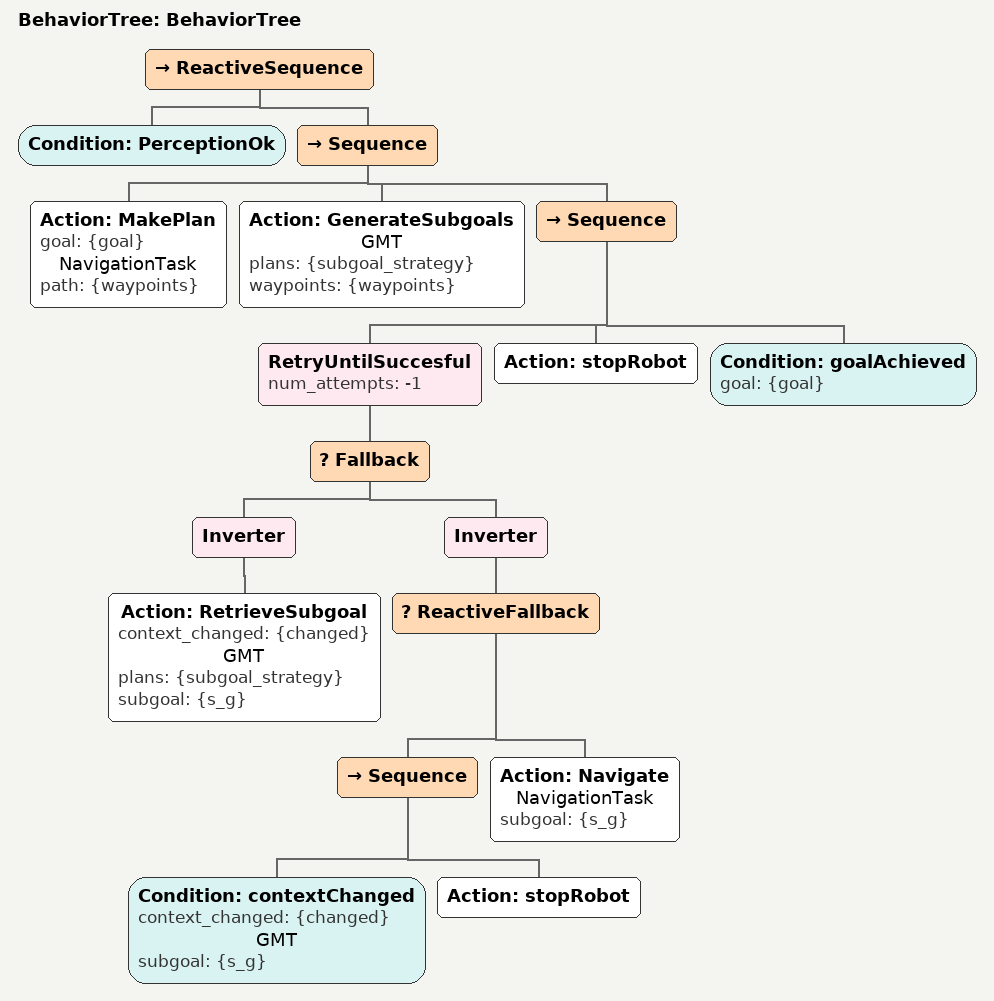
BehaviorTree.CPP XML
<?xml version="1.0"?>
<root main_tree_to_execute="BehaviorTree">
    <BehaviorTree ID="BehaviorTree">
        <ReactiveSequence>
            <Condition ID="PerceptionOk"/>
            <Sequence>
                <Action ID="MakePlan" goal="{goal}" name="NavigationTask" path="{waypoints}"/>
                <Action ID="GenerateSubgoals" name="GMT" plans="{subgoal_strategy}" waypoints="{waypoints}"/>
                <Sequence>
                    <RetryUntilSuccesful num_attempts="-1">
                        <Fallback>
                            <Inverter>
                                <Action ID="RetrieveSubgoal" context_changed="{changed}" name="GMT" plans="{subgoal_strategy}" subgoal="{s_g}"/>
                            </Inverter>
                            <Inverter>
                                <ReactiveFallback>
                                    <Sequence>
                                        <Condition ID="contextChanged" context_changed="{changed}" name="GMT" subgoal="{s_g}"/>
                                        <Action ID="stopRobot"/>
                                    </Sequence>
                                    <Action ID="Navigate" name="NavigationTask" subgoal="{s_g}"/>
                                </ReactiveFallback>
                            </Inverter>
                        </Fallback>
                    </RetryUntilSuccesful>
                    <Action ID="stopRobot"/>
                    <Condition ID="goalAchieved" goal="{goal}"/>
                </Sequence>
            </Sequence>
        </ReactiveSequence>
    </BehaviorTree>
</root>
